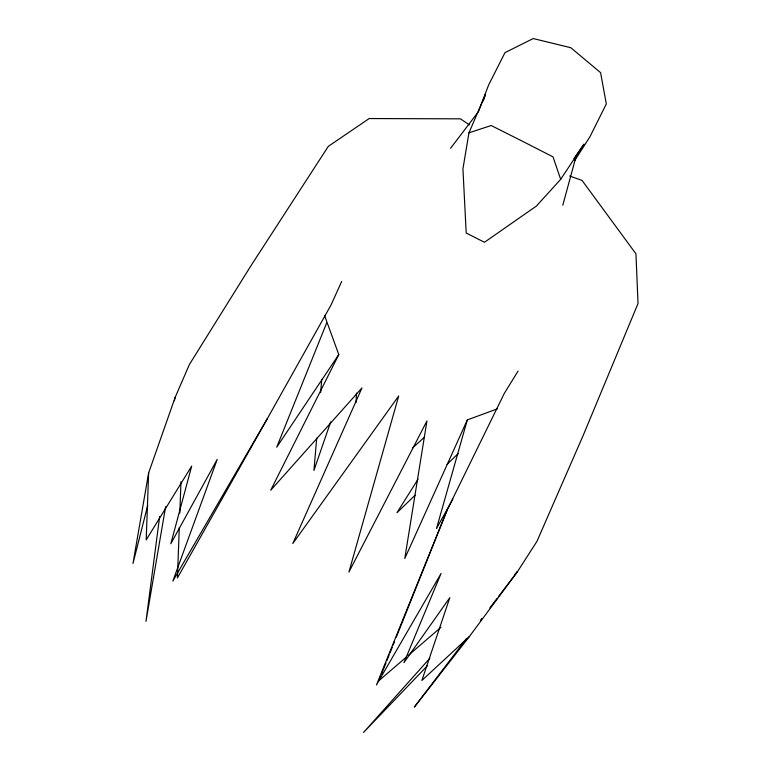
<?xml version="1.0" encoding="UTF-8"?>
<svg xmlns="http://www.w3.org/2000/svg" width="771" height="771" viewBox="0 0 771 771"><rect width="100%" height="100%" fill="white"/><g stroke="black" fill="none" stroke-linecap="round" stroke-linejoin="round"><path stroke-width="1.16" d="M469.394 124.921L460.48 118.83L369.164 118.551L328.321 146.355L250.748 266.062L189.406 364.49L175.21 397.248L148.63 472.902L146.201 539.883L191.7 466.079L170.815 543.757L217.2 459.439L172.839 581.093L267.431 418.48L330.971 305.114L341.678 281.454M179.296 527.48L177.417 577.913L267.431 418.48M179.826 513.062L180.983 481.836M356.029 402.626L356.51 393.075M316.717 438.101L313.932 470.455L330.701 421.862M320.63 392.574L321.758 379.39M159.664 516.464L145.979 621.378L165.63 506.634M483.292 100.972L485.557 94.274L468.951 132.834L462.937 168.83L466.195 233.015L484.448 242.277L536.394 206.079L560.681 179.325L583.994 144.138L573.981 158.479M148.63 472.902L132.969 563.524L147.733 505.39M174.323 400.737L175.21 397.248M562.791 205.24L575.879 157.149M497.401 408.852L467.313 419.916L436.492 528.549L452.866 499.126M380.662 676.234L378.879 680.697L406.278 657.143M381.558 674.008L386.02 662.848M386.917 660.612L389.143 655.032M390.039 652.806L392.275 647.226M393.162 644.99L394.501 641.645M396.284 637.183L447.19 509.978L504.379 393.249L518.073 371.073M326.605 323.068L276.722 447.199L338.787 354.573L324.504 315.406M447.19 509.978L376.45 684.976L441.06 573.479L403.946 662.655L449.85 597.612L421.862 680.485L469.462 636.432L517.543 571.562L536.953 541.367L583.339 435.085L638.031 303.475L635.94 253.813L582.066 180.443L569.653 176.019M467.313 419.916L404.775 558.522L426.941 420.956L348.906 572.092L398.694 395.995L292.816 543.507L361.965 387.909L270.717 490.231L338.787 354.573M418.046 479.215L396.949 512.734L415.077 495.233M574.829 160.397L590.085 136.496L606.324 103.921L600.59 72.647L570.819 47.725L533.214 38.55L504.995 52.63L488.583 85.08L478.502 111.583L450.553 148.331M466.667 638.369L414.335 707.094L469.462 636.432M480.478 620.241L481.933 618.323M489.922 607.827L497.189 598.286M498.644 596.378L517.543 571.562L515.047 574.164M429.9 658.203L363.536 732.45L427.635 665.479M447.016 464.412L458.234 453.579M412.389 448.076L424.002 437.639M408.11 655.572L440.993 627.315M468.951 132.834L491.175 125.528L522.121 141.083L553.019 156.87L560.681 179.325"/></g></svg>
